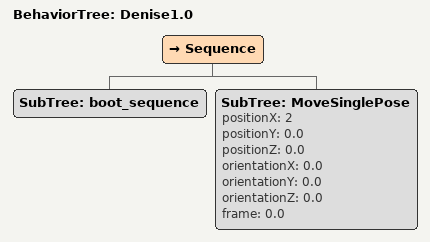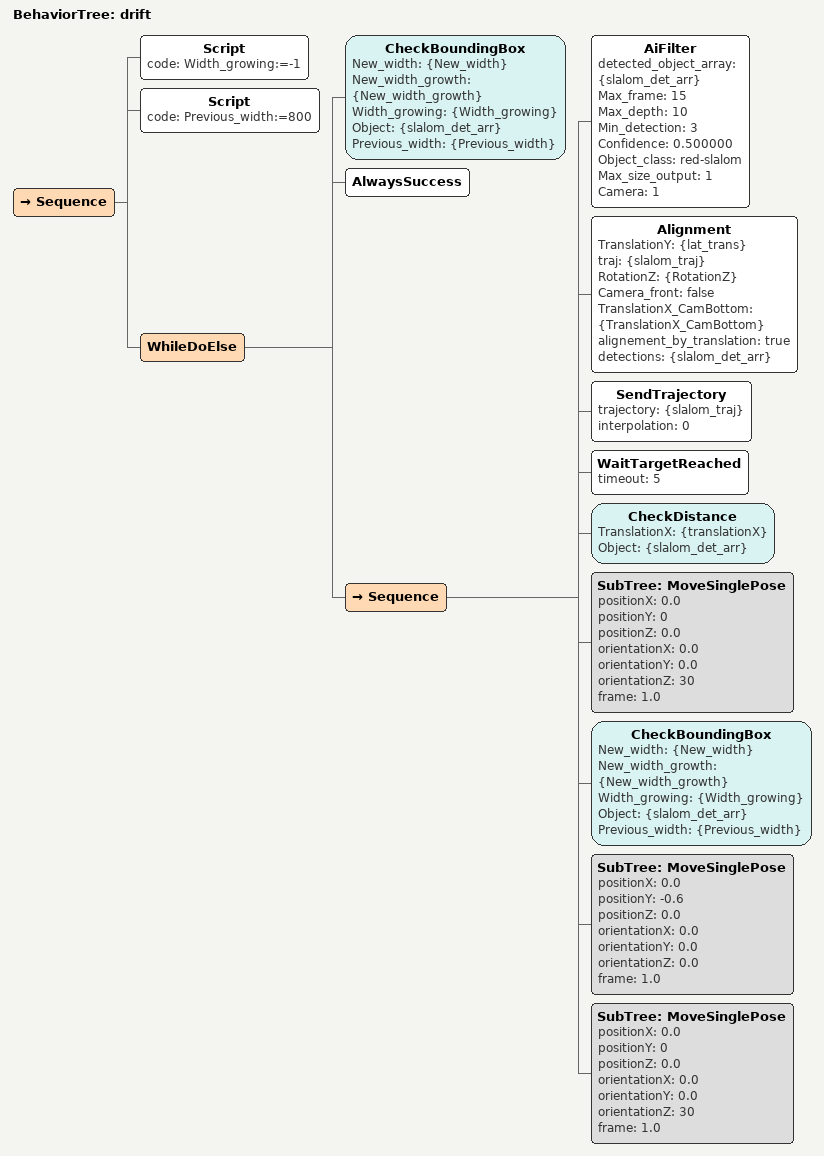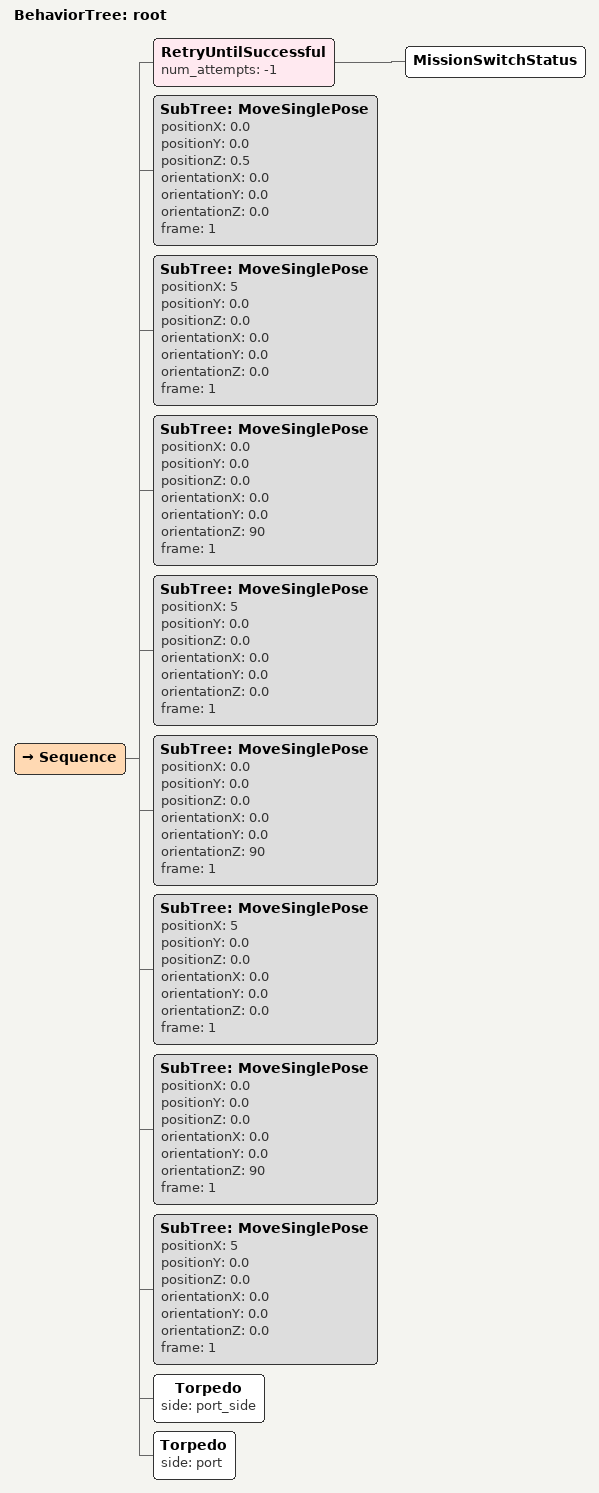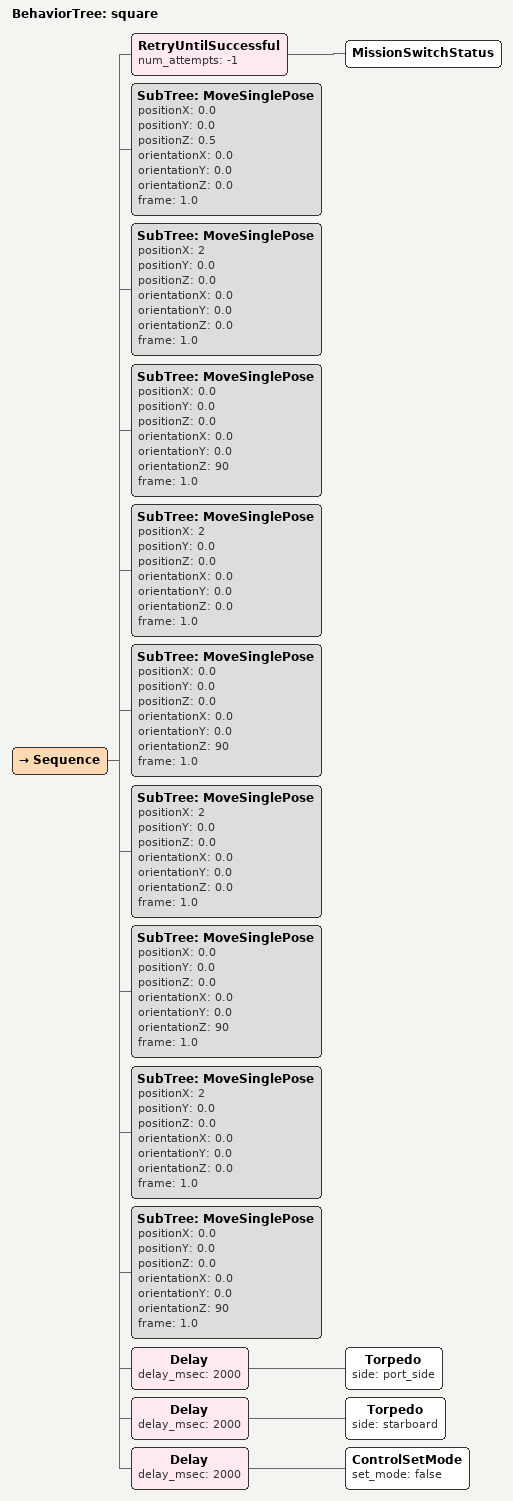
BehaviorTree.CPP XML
<?xml version="1.0" encoding="UTF-8"?>
<root BTCPP_format="4"
      main_tree_to_execute="root">
  <BehaviorTree ID="Denise1.0">
    <Sequence>
      <SubTree ID="boot_sequence"/>
      <SubTree ID="MoveSinglePose"
               positionX="2"
               positionY="0.0"
               positionZ="0.0"
               orientationX="0.0"
               orientationY="0.0"
               orientationZ="0.0"
               frame="0.0"/>
    </Sequence>
  </BehaviorTree>

  <BehaviorTree ID="drift">
    <Sequence>
      <Script code="Width_growing:=-1"/>
      <Script code="Previous_width:=800"/>
      <WhileDoElse>
        <CheckBoundingBox New_width="{New_width}"
                          New_width_growth="{New_width_growth}"
                          Width_growing="{Width_growing}"
                          Object="{slalom_det_arr}"
                          Previous_width="{Previous_width}"/>
        <AlwaysSuccess/>
        <Sequence>
          <AiFilter detected_object_array="{slalom_det_arr}"
                    Max_frame="15"
                    Max_depth="10"
                    Min_detection="3"
                    Confidence="0.500000"
                    Object_class="red-slalom"
                    Max_size_output="1"
                    Camera="1"/>
          <Alignment TranslationY="{lat_trans}"
                     traj="{slalom_traj}"
                     RotationZ="{RotationZ}"
                     Camera_front="false"
                     TranslationX_CamBottom="{TranslationX_CamBottom}"
                     alignement_by_translation="true"
                     detections="{slalom_det_arr}"/>
          <SendTrajectory trajectory="{slalom_traj}"
                          interpolation="0"/>
          <WaitTargetReached timeout="5"/>
          <CheckDistance TranslationX="{translationX}"
                         Object="{slalom_det_arr}"/>
          <SubTree ID="MoveSinglePose"
                   positionX="0.0"
                   positionY="0"
                   positionZ="0.0"
                   orientationX="0.0"
                   orientationY="0.0"
                   orientationZ="30"
                   frame="1.0"/>
          <CheckBoundingBox New_width="{New_width}"
                            New_width_growth="{New_width_growth}"
                            Width_growing="{Width_growing}"
                            Object="{slalom_det_arr}"
                            Previous_width="{Previous_width}"/>
          <SubTree ID="MoveSinglePose"
                   positionX="0.0"
                   positionY="-0.6"
                   positionZ="0.0"
                   orientationX="0.0"
                   orientationY="0.0"
                   orientationZ="0.0"
                   frame="1.0"/>
          <SubTree ID="MoveSinglePose"
                   positionX="0.0"
                   positionY="0"
                   positionZ="0.0"
                   orientationX="0.0"
                   orientationY="0.0"
                   orientationZ="30"
                   frame="1.0"/>
        </Sequence>
      </WhileDoElse>
    </Sequence>
  </BehaviorTree>

  <BehaviorTree ID="root">
    <Sequence>
      <RetryUntilSuccessful num_attempts="-1">
        <MissionSwitchStatus/>
      </RetryUntilSuccessful>
      <SubTree ID="MoveSinglePose"
               positionX="0.0"
               positionY="0.0"
               positionZ="0.5"
               orientationX="0.0"
               orientationY="0.0"
               orientationZ="0.0"
               frame="1"/>
      <SubTree ID="MoveSinglePose"
               positionX="5"
               positionY="0.0"
               positionZ="0.0"
               orientationX="0.0"
               orientationY="0.0"
               orientationZ="0.0"
               frame="1"/>
      <SubTree ID="MoveSinglePose"
               positionX="0.0"
               positionY="0.0"
               positionZ="0.0"
               orientationX="0.0"
               orientationY="0.0"
               orientationZ="90"
               frame="1"/>
      <SubTree ID="MoveSinglePose"
               positionX="5"
               positionY="0.0"
               positionZ="0.0"
               orientationX="0.0"
               orientationY="0.0"
               orientationZ="0.0"
               frame="1"/>
      <SubTree ID="MoveSinglePose"
               positionX="0.0"
               positionY="0.0"
               positionZ="0.0"
               orientationX="0.0"
               orientationY="0.0"
               orientationZ="90"
               frame="1"/>
      <SubTree ID="MoveSinglePose"
               positionX="5"
               positionY="0.0"
               positionZ="0.0"
               orientationX="0.0"
               orientationY="0.0"
               orientationZ="0.0"
               frame="1"/>
      <SubTree ID="MoveSinglePose"
               positionX="0.0"
               positionY="0.0"
               positionZ="0.0"
               orientationX="0.0"
               orientationY="0.0"
               orientationZ="90"
               frame="1"/>
      <SubTree ID="MoveSinglePose"
               positionX="5"
               positionY="0.0"
               positionZ="0.0"
               orientationX="0.0"
               orientationY="0.0"
               orientationZ="0.0"
               frame="1"/>
      <Torpedo side="port_side"/>
      <Torpedo side="port"/>
    </Sequence>
  </BehaviorTree>

  <BehaviorTree ID="square">
    <Sequence>
      <RetryUntilSuccessful num_attempts="-1">
        <MissionSwitchStatus/>
      </RetryUntilSuccessful>
      <SubTree ID="MoveSinglePose"
               positionX="0.0"
               positionY="0.0"
               positionZ="0.5"
               orientationX="0.0"
               orientationY="0.0"
               orientationZ="0.0"
               frame="1.0"/>
      <SubTree ID="MoveSinglePose"
               positionX="2"
               positionY="0.0"
               positionZ="0.0"
               orientationX="0.0"
               orientationY="0.0"
               orientationZ="0.0"
               frame="1.0"/>
      <SubTree ID="MoveSinglePose"
               positionX="0.0"
               positionY="0.0"
               positionZ="0.0"
               orientationX="0.0"
               orientationY="0.0"
               orientationZ="90"
               frame="1.0"/>
      <SubTree ID="MoveSinglePose"
               positionX="2"
               positionY="0.0"
               positionZ="0.0"
               orientationX="0.0"
               orientationY="0.0"
               orientationZ="0.0"
               frame="1.0"/>
      <SubTree ID="MoveSinglePose"
               positionX="0.0"
               positionY="0.0"
               positionZ="0.0"
               orientationX="0.0"
               orientationY="0.0"
               orientationZ="90"
               frame="1.0"/>
      <SubTree ID="MoveSinglePose"
               positionX="2"
               positionY="0.0"
               positionZ="0.0"
               orientationX="0.0"
               orientationY="0.0"
               orientationZ="0.0"
               frame="1.0"/>
      <SubTree ID="MoveSinglePose"
               positionX="0.0"
               positionY="0.0"
               positionZ="0.0"
               orientationX="0.0"
               orientationY="0.0"
               orientationZ="90"
               frame="1.0"/>
      <SubTree ID="MoveSinglePose"
               positionX="2"
               positionY="0.0"
               positionZ="0.0"
               orientationX="0.0"
               orientationY="0.0"
               orientationZ="0.0"
               frame="1.0"/>
      <SubTree ID="MoveSinglePose"
               positionX="0.0"
               positionY="0.0"
               positionZ="0.0"
               orientationX="0.0"
               orientationY="0.0"
               orientationZ="90"
               frame="1.0"/>
      <Delay delay_msec="2000">
        <Torpedo side="port_side"/>
      </Delay>
      <Delay delay_msec="2000">
        <Torpedo side="starboard"/>
      </Delay>
      <Delay delay_msec="2000">
        <ControlSetMode set_mode="false"/>
      </Delay>
    </Sequence>
  </BehaviorTree>

</root>
